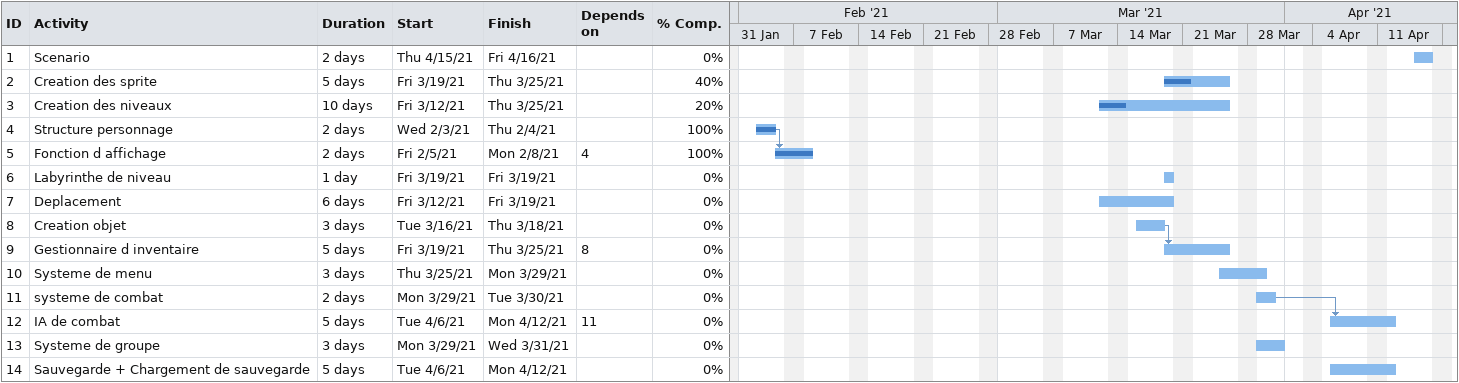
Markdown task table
| ID | Task | Duration | Start | Finish | Predecessors | % complete |
|---|---|---|---|---|---|---|
| 1 | Scenario | 2d | 2021-04-15 | 2021-04-16 |  | 0 |
| 2 | Creation des sprite | 5d | 2021-03-19 | 2021-03-25 |  | 40 |
| 3 | Creation des niveaux | 10d | 2021-03-12 | 2021-03-25 |  | 20 |
| 4 | Structure personnage | 2d | 2021-02-03 | 2021-02-04 |  | 100 |
| 5 | Fonction d affichage | 2d | 2021-02-05 | 2021-02-08 | 4 | 100 |
| 6 | Labyrinthe de niveau | 1d | 2021-03-19 | 2021-03-19 |  | 0 |
| 7 | Deplacement | 6d | 2021-03-12 | 2021-03-19 |  | 0 |
| 8 | Creation objet | 3d | 2021-03-16 | 2021-03-18 |  | 0 |
| 9 | Gestionnaire d inventaire | 5d | 2021-03-19 | 2021-03-25 | 8 | 0 |
| 10 | Systeme de menu | 3d | 2021-03-25 | 2021-03-29 |  | 0 |
| 11 | systeme de combat | 2d | 2021-03-29 | 2021-03-30 |  | 0 |
| 12 | IA de combat | 5d | 2021-04-06 | 2021-04-12 | 11 | 0 |
| 13 | Systeme de groupe | 3d | 2021-03-29 | 2021-03-31 |  | 0 |
| 14 | Sauvegarde + Chargement de sauvegarde | 5d | 2021-04-06 | 2021-04-12 |  | 0 |
